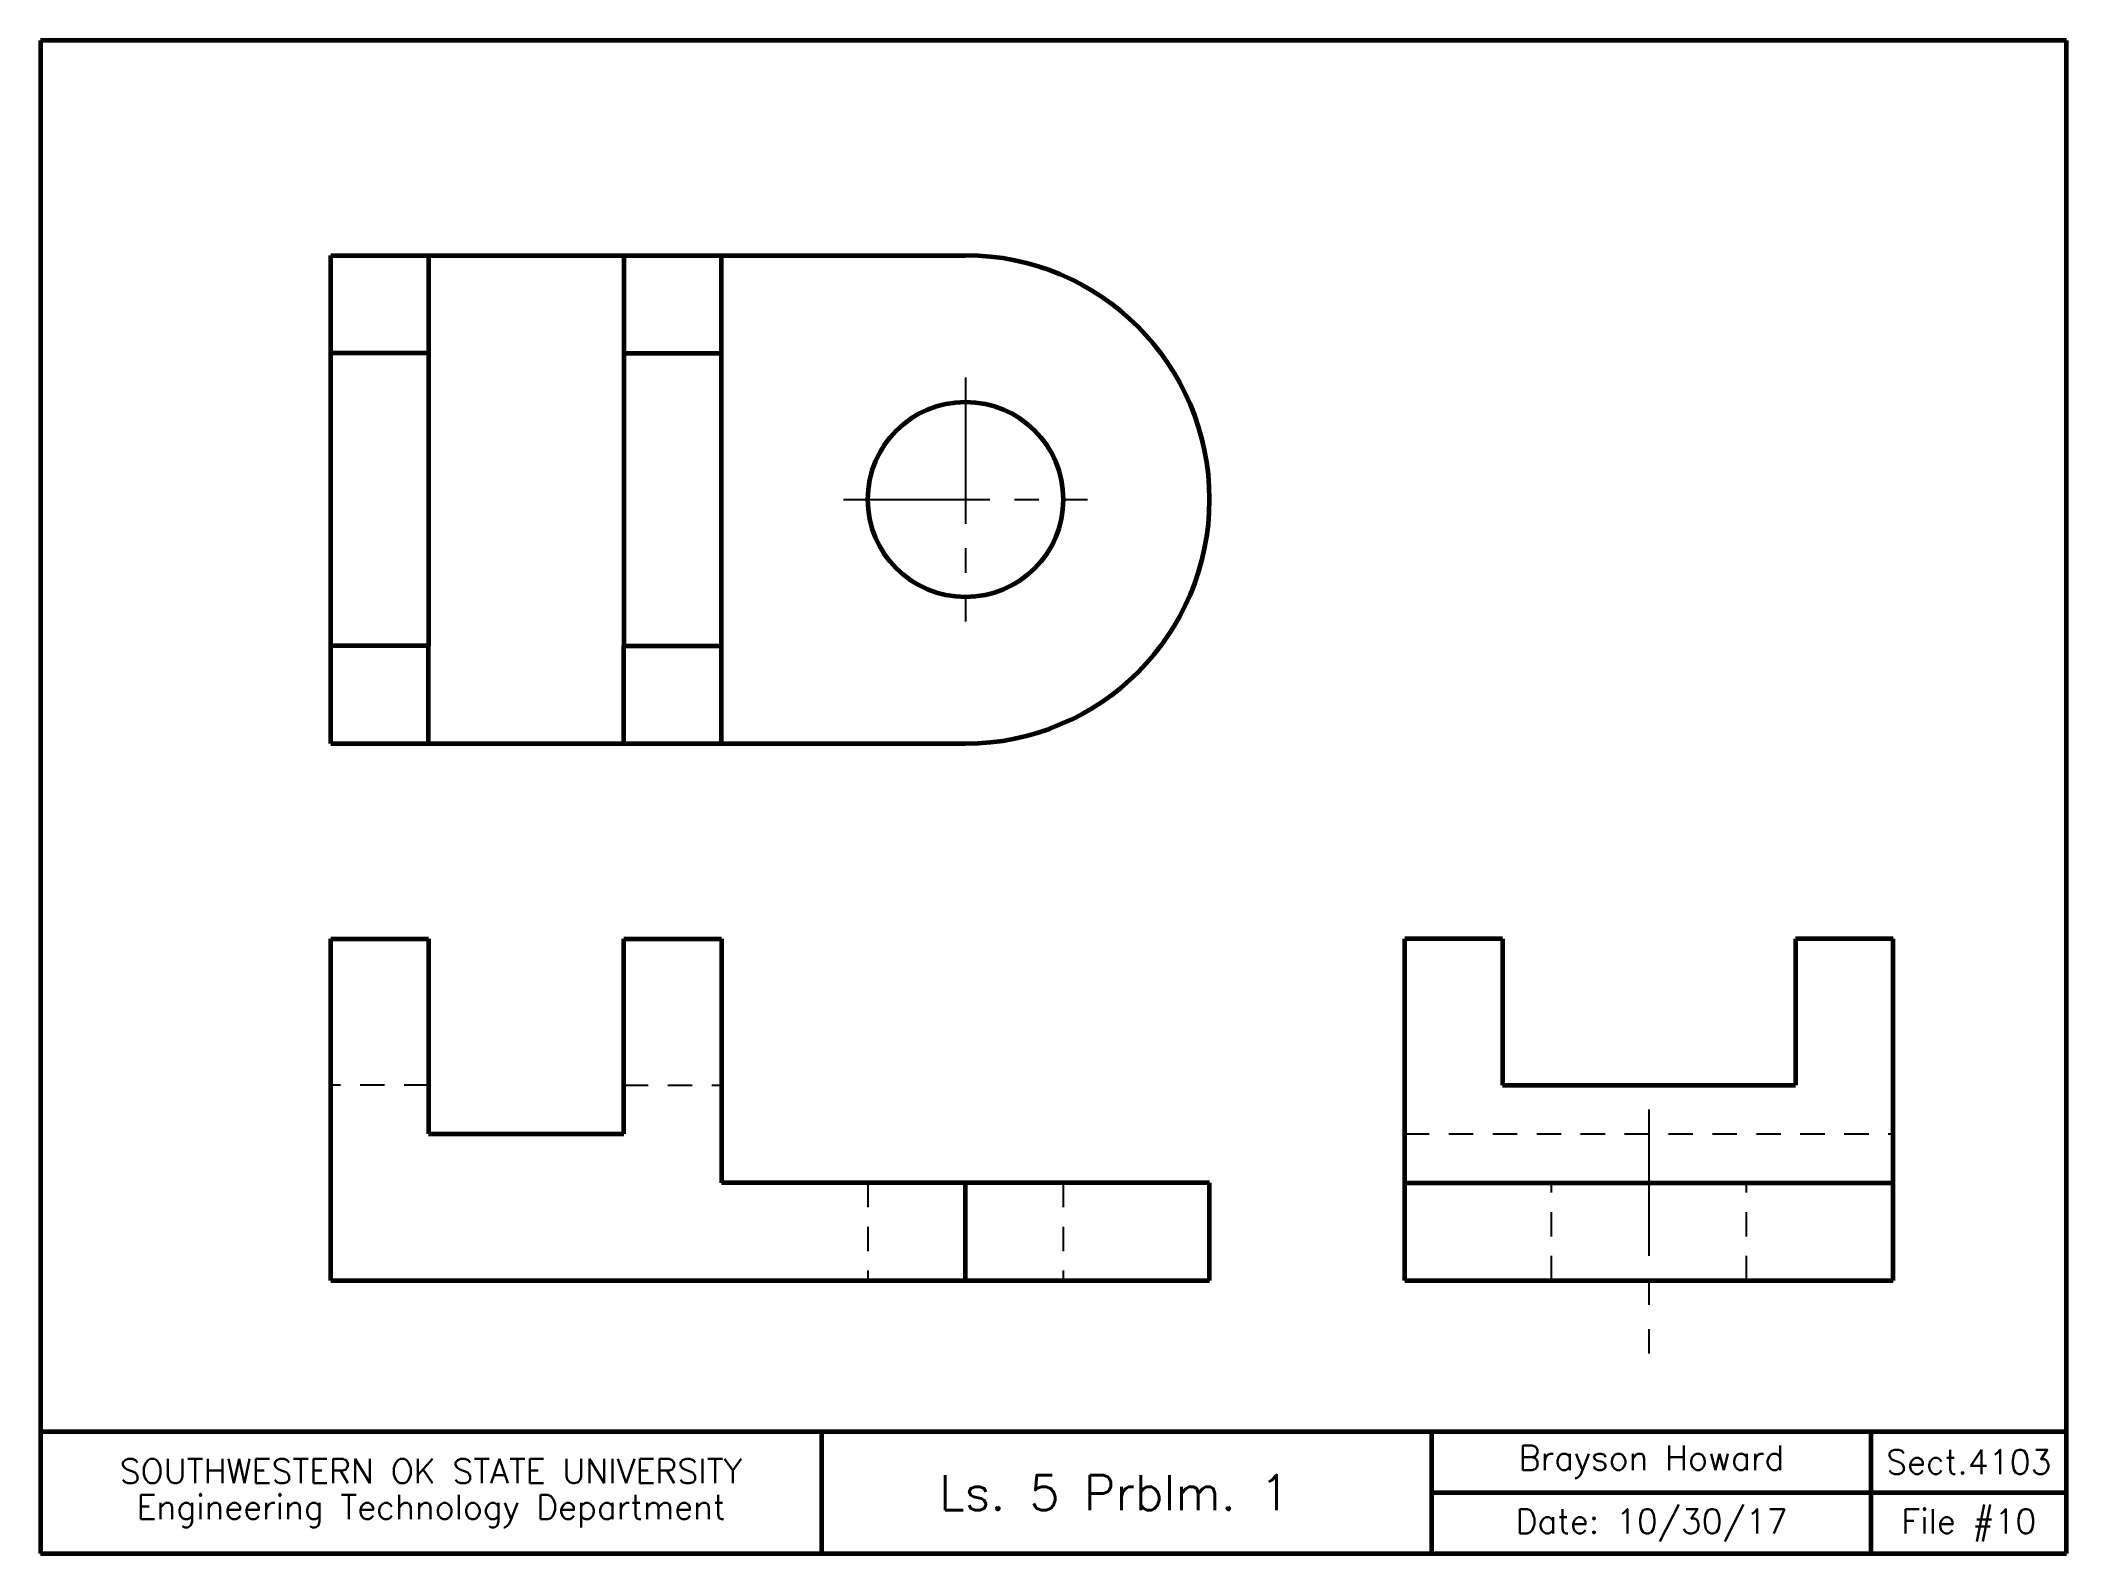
# Model space of a CAD drawing. Header units: inches. Extents: x 0 to 10.4, y 0 to 7.8.
import ezdxf
from ezdxf.enums import TextEntityAlignment as Align

# ---------------------------------------------------------------- set-up
doc = ezdxf.new("R2010")
doc.units = ezdxf.units.IN
doc.header["$MEASUREMENT"] = 0
doc.linetypes.add('CENTER2', pattern=[1.125, 0.75, -0.125, 0.125, -0.125])
doc.linetypes.add('HIDDEN2', pattern=[0.1875, 0.125, -0.0625])
doc.layers.add('Borders', color=1, linetype='Continuous', lineweight=60)
doc.layers.add('Object', color=7, linetype='Continuous', lineweight=60)
for name, color, linetype in [('Center', 5, 'CENTER2'), ('Hidden', 104, 'HIDDEN2'), ('Text', 5, 'Continuous')]:
    doc.layers.add(name, color=color, linetype=linetype)
doc.styles.add('Romans', font='romans.shx')

# ---------------------------------------------------------------- blocks, each defined once
blk = doc.blocks.new('A$C688F0C22')
at = {"layer": 'Center'}
blk.add_line((0, 1.25), (0, 0), dxfattribs=at)

msp = doc.modelspace()

# ---------------------------------------------------------------- linework, layer by layer
at = {"layer": 'Borders'}
for p, q in [((10.375, 7.75), (0, 7.75)), ((0, 7.75), (0, 0)), ((10.375, 0), (10.375, 7.75)), ((0, 0.625), (10.375, 0.625)), ((4, 0.625), (4, 0)), ((7.125, 0), (7.125, 0.625)), ((9.375, 0), (9.375, 0.625)), ((7.125, 0.312), (10.375, 0.312)), ((0, 0), (10.375, 0))]:
    msp.add_line(p, q, dxfattribs=at)
at = {"layer": 'Center'}
for p, q in [((4.737, 6.024), (4.737, 4.774)), ((4.112, 5.399), (5.362, 5.399))]:
    msp.add_line(p, q, dxfattribs=at)
at = {"layer": 'Hidden'}
for p, q in [((1.987, 2.399), (1.487, 2.399)), ((2.987, 2.399), (3.487, 2.399)), ((6.987, 2.149), (9.487, 2.149)), ((4.237, 1.899), (4.237, 1.399)), ((5.237, 1.899), (5.237, 1.399)), ((7.737, 1.399), (7.737, 1.899)), ((8.737, 1.399), (8.737, 1.899))]:
    msp.add_line(p, q, dxfattribs=at)
at = {"layer": 'Object'}
for p, q in [((1.487, 4.149), (1.487, 6.649)), ((1.487, 6.649), (4.737, 6.649)), ((1.987, 6.649), (1.987, 6.149)), ((2.987, 6.649), (2.987, 6.149)), ((3.487, 4.149), (3.487, 6.649)), ((1.987, 6.149), (1.487, 6.149)), ((1.987, 6.149), (1.987, 4.649)), ((2.987, 6.149), (3.487, 6.149)), ((2.987, 6.149), (2.987, 4.649)), ((1.987, 4.649), (1.487, 4.649)), ((1.987, 4.149), (1.987, 4.649)), ((2.987, 4.149), (2.987, 4.649)), ((2.987, 4.649), (3.487, 4.649)), ((1.487, 4.149), (4.737, 4.149)), ((1.487, 1.399), (1.487, 3.149)), ((1.487, 3.149), (1.987, 3.149)), ((1.987, 3.149), (1.987, 2.149)), ((2.987, 2.149), (2.987, 3.149)), ((2.987, 3.149), (3.487, 3.149)), ((3.487, 3.149), (3.487, 1.899)), ((6.987, 1.399), (6.987, 3.149)), ((7.487, 3.149), (6.987, 3.149)), ((7.487, 3.149), (7.487, 2.399)), ((9.487, 3.149), (8.987, 3.149)), ((8.987, 3.149), (8.987, 2.399)), ((9.487, 1.399), (9.487, 3.149)), ((7.487, 2.399), (8.987, 2.399)), ((1.987, 2.149), (2.987, 2.149)), ((5.987, 1.899), (3.487, 1.899)), ((4.737, 1.399), (4.737, 1.899)), ((5.987, 1.399), (5.987, 1.899)), ((6.987, 1.899), (9.487, 1.899)), ((1.487, 1.399), (4.737, 1.399)), ((4.737, 1.399), (5.987, 1.399)), ((6.987, 1.399), (9.487, 1.399))]:
    msp.add_line(p, q, dxfattribs=at)
msp.add_circle((4.737, 5.399), 0.5, dxfattribs=at)
msp.add_arc((4.737, 5.399), 1.25, 270, 90, dxfattribs=at)

# ---------------------------------------------------------------- block references
at = {"layer": 'Center'}
msp.add_blockref('A$C688F0C22', (8.237, 1.024), dxfattribs=at)

# ---------------------------------------------------------------- texts
at = {"layer": 'Text', "style": 'Romans'}
for s, height, p in [('Brayson Howard', 0.125, (8.25, 0.469)), ('Sect.4103', 0.125, (9.875, 0.469)), ('SOUTHWESTERN OK STATE UNIVERSITY', 0.125, (2, 0.422)), ('Ls. 5 Prblm. 1 ', 0.18, (5.562, 0.312)), ('Engineering Technology Department', 0.125, (2, 0.22)), ('Date: 10/30/17', 0.125, (8.25, 0.156)), ('File #10', 0.125, (9.875, 0.156))]:
    msp.add_text(s, height=height, dxfattribs=at).set_placement(p, align=Align.MIDDLE)

doc.saveas('drawing.dxf')
